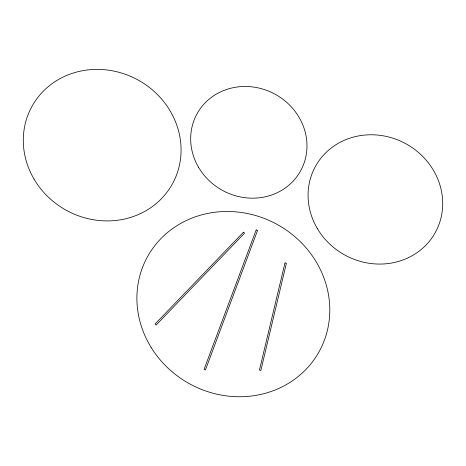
<?xml version="1.0" encoding="UTF-8"?>
<svg xmlns="http://www.w3.org/2000/svg" width="466" height="466" viewBox="0 0 466 466"><rect width="100%" height="100%" fill="white"/><g stroke="black" fill="none" stroke-linecap="round" stroke-linejoin="round"><path stroke-width="0.7" d="M284.982 262.894L259.434 370.086L260.844 370.476L286.398 263.29L284.982 262.894M256.195 229.907L204.044 369.439L205.413 369.981L257.558 230.449L256.195 229.907M243.479 232.185L155.044 324.068L156.133 325.047L244.568 233.163L243.479 232.185M151.013 347.217A98.058 90.917 28.8 0 0 318.022 353.56A98.058 90.917 28.8 0 0 231.008 211.558A98.058 90.917 28.8 0 0 151.013 347.217M198.586 167.329A59.13 54.825 28.8 0 0 299.318 173.084A59.13 54.825 28.8 0 0 248.576 86.577A59.13 54.825 28.8 0 0 198.586 167.329M34.024 179.06A80.21 74.374 28.8 0 0 170.673 186.866A80.21 74.374 28.8 0 0 101.844 69.516A80.21 74.374 28.8 0 0 34.024 179.06M317.235 228.363A68.444 63.463 28.8 0 0 433.834 235.021A68.444 63.463 28.8 0 0 375.101 134.884A68.444 63.463 28.8 0 0 317.235 228.363"/></g></svg>
